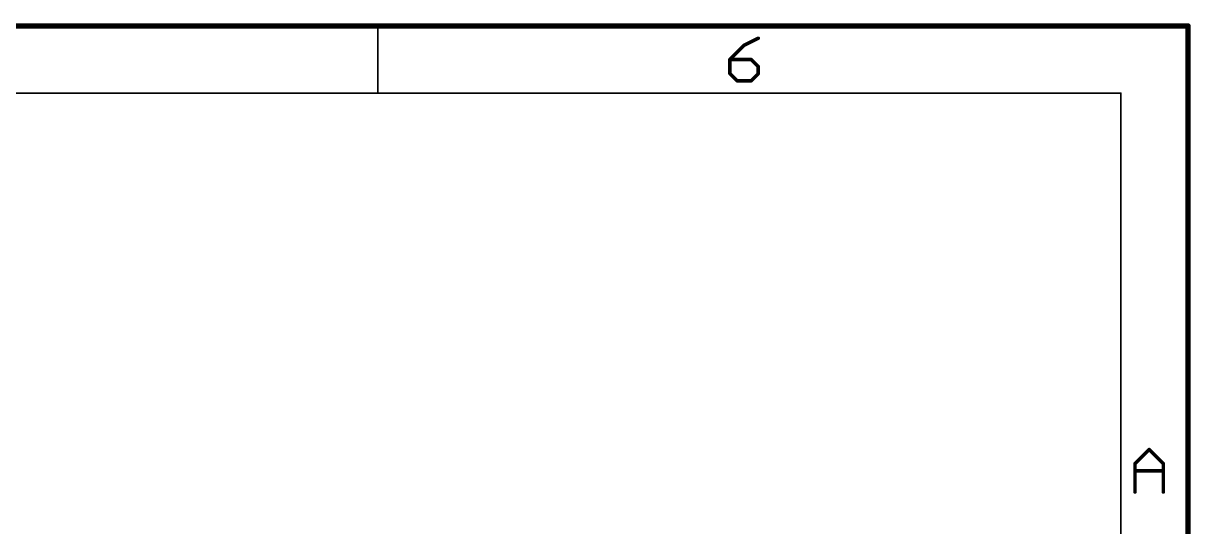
# Model space of a CAD drawing. Extents: x -44 to 217, y -56 to 126.
# Drawn here: x 151.1 to 217.3, y 97.3 to 125.9 of the extents above; entities that cross this region are included whole.
import ezdxf

# ---------------------------------------------------------------- set-up
doc = ezdxf.new("R2010")
doc.units = 0
doc.layers.add('94', color=14, linetype='CONTINUOUS')

msp = doc.modelspace()

# ---------------------------------------------------------------- linework, layer by layer
at = {"layer": '94'}
for points, const_width in [([(217.17, 125.73), (-43.18, 125.73)], 0.3), ([(171.2383, 125.73), (171.2383, 121.92)], 0.1), ([(217.17, -53.34), (217.17, 125.73)], 0.3), ([(192.805, 125.0305), (192.0021, 124.629)], 0.2032), ([(192.0021, 124.629), (191.1991, 123.826)], 0.2032), ([(191.1991, 123.826), (191.1991, 123.0231)], 0.2032), ([(192.4036, 123.826), (191.1991, 123.826)], 0.2032), ([(192.805, 123.4246), (192.4036, 123.826)], 0.2032), ([(191.1991, 123.0231), (191.6006, 122.6216)], 0.2032), ([(192.4036, 122.6216), (192.805, 123.0231)], 0.2032), ([(192.805, 123.0231), (192.805, 123.4246)], 0.2032), ([(191.6006, 122.6216), (192.4036, 122.6216)], 0.2032), ([(213.36, 121.92), (-39.37, 121.92)], 0.1), ([(213.36, -49.53), (213.36, 121.92)], 0.1), ([(214.165, 100.8913), (214.9679, 101.6942)], 0.2032), ([(214.9679, 101.6942), (215.7709, 100.8913)], 0.2032), ([(214.165, 99.2854), (214.165, 100.8913)], 0.2032), ([(214.165, 100.4898), (215.7709, 100.4898)], 0.2032), ([(215.7709, 100.8913), (215.7709, 99.2854)], 0.2032)]:
    msp.add_lwpolyline(points, dxfattribs=dict(at, const_width=const_width))
for points, const_width in [([(171.2633, 125.73, 1), (171.2133, 125.73)], 0.05), ([(217.245, 125.73, 1), (217.095, 125.73)], 0.15), ([(217.17, 125.655, 1), (217.17, 125.805)], 0.15), ([(192.8278, 124.985, 1), (192.7823, 125.0759)], 0.1016), ([(191.9794, 124.6744, 1), (192.0248, 124.5835)], 0.1016), ([(192.038, 124.5931, 1), (191.9662, 124.6649)], 0.1016), ([(191.2499, 123.826, 1), (191.1483, 123.826)], 0.1016), ([(191.1991, 123.8768, 1), (191.1991, 123.7752)], 0.1016), ([(191.1632, 123.8619, 1), (191.2351, 123.7901)], 0.1016), ([(192.4395, 123.8619, 1), (192.3676, 123.7901)], 0.1016), ([(192.4036, 123.7752, 1), (192.4036, 123.8768)], 0.1016), ([(191.2351, 123.059, 1), (191.1632, 122.9872)], 0.1016), ([(192.8558, 123.4246, 1), (192.7542, 123.4246)], 0.1016), ([(192.7691, 123.3886, 1), (192.841, 123.4605)], 0.1016), ([(192.841, 122.9872, 1), (192.7691, 123.059)], 0.1016), ([(191.1483, 123.0231, 1), (191.2499, 123.0231)], 0.1016), ([(191.6006, 122.6724, 1), (191.6006, 122.5708)], 0.1016), ([(191.5647, 122.5857, 1), (191.6365, 122.6575)], 0.1016), ([(192.3676, 122.6575, 1), (192.4395, 122.5857)], 0.1016), ([(192.4036, 122.5708, 1), (192.4036, 122.6724)], 0.1016), ([(192.7542, 123.0231, 1), (192.8558, 123.0231)], 0.1016), ([(171.2133, 121.92, 1), (171.2633, 121.92)], 0.05), ([(213.385, 121.92, 1), (213.335, 121.92)], 0.05), ([(213.36, 121.895, 1), (213.36, 121.945)], 0.05), ([(215.0038, 101.7301, 1), (214.932, 101.6583)], 0.1016), ([(215.0038, 101.6583, 1), (214.932, 101.7301)], 0.1016), ([(214.2158, 100.8913, 1), (214.1142, 100.8913)], 0.1016), ([(214.1291, 100.9272, 1), (214.2009, 100.8553)], 0.1016), ([(214.165, 100.5406, 1), (214.165, 100.439)], 0.1016), ([(215.8217, 100.8913, 1), (215.7201, 100.8913)], 0.1016), ([(215.735, 100.8553, 1), (215.8068, 100.9272)], 0.1016), ([(215.7709, 100.439, 1), (215.7709, 100.5406)], 0.1016), ([(214.1142, 99.2854, 1), (214.2158, 99.2854)], 0.1016), ([(215.7201, 99.2854, 1), (215.8217, 99.2854)], 0.1016)]:
    msp.add_lwpolyline(points, format="xyb", dxfattribs=dict(at, const_width=const_width))

doc.saveas('drawing.dxf')
